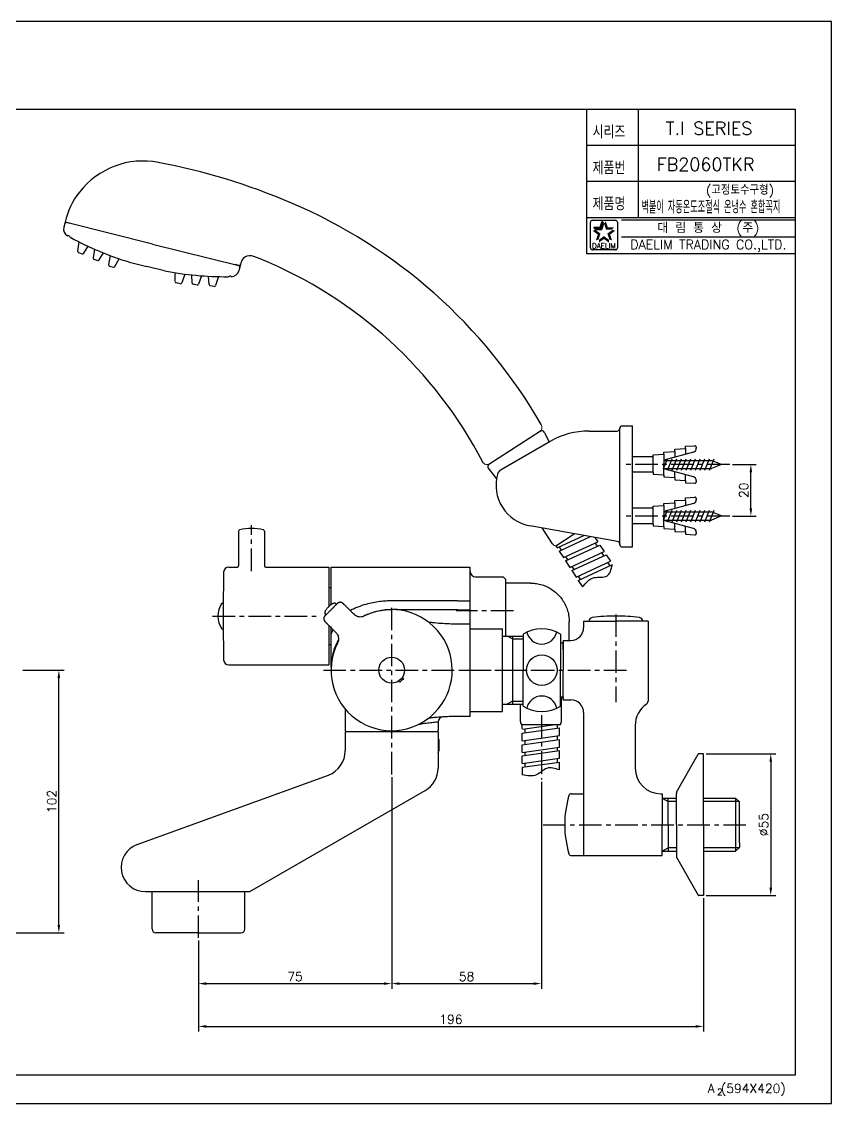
# Model space of a CAD drawing. Extents: x 1363 to 1957, y -474 to -54.
# Drawn here: x 1642.8 to 1957, y -473.9 to -53.9 of the extents above; entities that cross this region are included whole.
import ezdxf
from ezdxf.enums import TextEntityAlignment as Align

# ---------------------------------------------------------------- set-up
doc = ezdxf.new("R2010")
doc.units = 0
doc.header["$LTSCALE"] = 7
doc.header["$MEASUREMENT"] = 0
doc.linetypes.add('CENTER', pattern=[2, 1.25, -0.25, 0.25, -0.25])
doc.layers.get('0').update_dxf_attribs({"color": 2, "linetype": 'CONTINUOUS'})
for name, color, linetype in [('CL', 1, 'CENTER'), ('D', 2, 'CONTINUOUS'), ('DWG', 7, 'CONTINUOUS')]:
    doc.layers.add(name, color=color, linetype=linetype)
doc.styles.add('GHS', font='romans', dxfattribs={"bigfont": 'ghs'})
doc.styles.add('ROMANS', font='romans')

msp = doc.modelspace()

# ---------------------------------------------------------------- linework, layer by layer
at = {"color": 4}
for p, q in [((1394.04, -87.92), (1943.04, -87.92)), ((1943.04, -87.92), (1943.04, -462.92)), ((1943.04, -462.92), (1394.04, -462.92))]:
    msp.add_line(p, q, dxfattribs=at)
at = {"color": 7}
for p, q in [((1862.04, -87.92), (1862.04, -143.92)), ((1882.04, -87.92), (1882.04, -129.92)), ((1862.04, -101.92), (1943.04, -101.92)), ((1862.04, -115.92), (1943.04, -115.92)), ((1862.04, -129.92), (1943.04, -129.92)), ((1862.04, -143.92), (1943.04, -143.92))]:
    msp.add_line(p, q, dxfattribs=at)
at = {"color": 2, "linetype": 'Continuous'}
for p, q in [((1863.52, -141.78), (1863.52, -131.78)), ((1864.27, -131.03), (1873.27, -131.03)), ((1874.02, -131.78), (1874.02, -141.78)), ((1875.54, -130.92), (1943.04, -130.92)), ((1875.54, -137.42), (1943.04, -137.42)), ((1873.27, -142.53), (1864.52, -142.53))]:
    msp.add_line(p, q, dxfattribs=at)
at = {"color": 2}
for p, q in [((1864.86, -133.74), (1867.28, -133.74)), ((1865.52, -134.65), (1864.86, -133.74)), ((1867.28, -133.74), (1868.03, -131.43)), ((1867.95, -134.65), (1868.7, -132.34)), ((1868.7, -132.34), (1868.03, -131.43)), ((1865.52, -134.65), (1867.95, -134.65))]:
    msp.add_line(p, q, dxfattribs=at)
at = {"color": 0, "linetype": 'Continuous'}
for p, q in [((1840.29, -271.91), (1830.69, -271.91)), ((1764.75, -279.97), (1764.77, -280)), ((1764.75, -279.97), (1764.96, -280.18)), ((1764.96, -280.19), (1764.77, -280)), ((1760.86, -284.28), (1760.64, -284.07)), ((1760.68, -284.1), (1760.64, -284.07)), ((1760.86, -284.28), (1760.68, -284.1)), ((1855.29, -294.17), (1855.29, -286.91)), ((1829.39, -292.47), (1837.39, -292.47)), ((1789.62, -310.36), (1789.15, -309.88)), ((1791.04, -308.94), (1790.56, -308.47)), ((1829.39, -318.91), (1837.39, -318.91))]:
    msp.add_line(p, q, dxfattribs=at)
msp.add_lwpolyline([(1957.04, -473.92), (1957.04, -53.92), (1363.04, -53.92), (1363.04, -473.92)], close=True)
msp.add_circle((1786.39, -305.71), 5, dxfattribs=at)
at = {"color": 2, "linetype": 'Continuous'}
for centre, radius, start, end in [((1864.27, -131.78), 0.75, 90, 180), ((1873.27, -131.78), 0.75, 0, 90), ((1864.4, -141.66), 0.884, 188.1301, 278.1301), ((1873.27, -141.78), 0.75, 270, 0)]:
    msp.add_arc(centre, radius, start, end, dxfattribs=at)
at = {"color": 0, "linetype": 'Continuous'}
msp.add_arc((1786.39, -305.71), 23.51, 153.3974, 116.6028, dxfattribs=at)
for points in [[(1840.29, -271.91), (1842.08, -272.02), (1844.22, -272.44), (1846.28, -273.16), (1848.22, -274.18), (1849.99, -275.47), (1851.55, -277), (1852.87, -278.74), (1853.92, -280.66), (1854.69, -282.7), (1855.15, -284.84), (1855.29, -286.91)], [(1764.75, -279.97), (1764.71, -279.94), (1764.52, -279.81), (1764.29, -279.75), (1764.03, -279.75), (1763.76, -279.82), (1763.45, -279.95), (1763.09, -280.15), (1762.73, -280.41), (1762.37, -280.69), (1762.02, -281.01), (1761.68, -281.35), (1761.37, -281.7), (1761.08, -282.06), (1760.83, -282.42), (1760.62, -282.78), (1760.5, -283.09), (1760.43, -283.36), (1760.43, -283.61), (1760.49, -283.84), (1760.61, -284.04), (1760.64, -284.07)], [(1765.34, -279.8), (1764.56, -280.58), (1763.68, -281.45), (1762.91, -282.23)], [(1764.77, -280), (1764.92, -280.22)], [(1765.49, -279.67), (1765.34, -279.8)], [(1767.34, -279.7), (1767.31, -279.67), (1767.18, -279.59), (1767, -279.49), (1766.78, -279.42), (1766.54, -279.37), (1766.28, -279.37), (1766.01, -279.42), (1765.74, -279.52), (1765.49, -279.67)], [(1768.55, -280.84), (1768.44, -280.74), (1768.28, -280.58), (1768.13, -280.43), (1767.99, -280.3), (1767.87, -280.18), (1767.76, -280.08), (1767.67, -279.99), (1767.59, -279.91), (1767.52, -279.85), (1767.46, -279.79), (1767.39, -279.74), (1767.34, -279.7)], [(1771.9, -284.16), (1770.81, -283.08), (1769.63, -281.91), (1768.55, -280.84)], [(1760.48, -284.66), (1760.37, -284.79), (1760.22, -285.02), (1760.12, -285.27), (1760.06, -285.52), (1760.05, -285.76), (1760.07, -285.99), (1760.13, -286.21), (1760.21, -286.4), (1760.3, -286.56), (1760.38, -286.67), (1760.44, -286.74), (1760.5, -286.81), (1760.56, -286.88), (1760.64, -286.96), (1760.72, -287.05), (1760.83, -287.16), (1760.95, -287.29), (1761.08, -287.43), (1761.24, -287.58), (1761.41, -287.76), (1761.52, -287.87)], [(1762.91, -282.23), (1762.13, -283), (1761.26, -283.88), (1760.48, -284.66)], [(1760.9, -284.24), (1760.68, -284.1)], [(1775.86, -284.69), (1775.27, -284.93), (1774.54, -285.07), (1773.79, -285.06), (1773.07, -284.89), (1772.4, -284.56), (1771.9, -284.16)], [(1761.52, -287.87), (1762.59, -288.96), (1763.75, -290.13), (1764.83, -291.22)], [(1764.83, -291.22), (1765.24, -291.72), (1765.56, -292.39), (1765.74, -293.11), (1765.75, -293.86), (1765.6, -294.6), (1765.37, -295.19)], [(1791.04, -308.94), (1790.33, -309.66), (1789.62, -310.36)]]:
    msp.add_spline(points, degree=3, dxfattribs=at)
at = {"color": 2}
for points in [[(1864.86, -133.74), (1865.52, -134.65), (1867.28, -133.74), (1867.95, -134.65)], [(1867.28, -133.74), (1867.95, -134.65), (1868.03, -131.43), (1868.7, -132.34)], [(1869.51, -131.43), (1868.85, -132.34), (1870.26, -133.74), (1869.59, -134.65)], [(1870.26, -133.74), (1869.59, -134.65), (1872.68, -133.74), (1872.02, -134.65)], [(1866.36, -136.57), (1867.44, -136.22), (1864.4, -135.14), (1865.48, -134.79)], [(1865.61, -138.87), (1866.69, -138.52), (1866.36, -136.57), (1867.44, -136.22)], [(1868.77, -138.32), (1868.77, -137.18), (1866.81, -139.74), (1866.81, -138.61)], [(1870.73, -139.74), (1870.73, -138.61), (1868.77, -138.32), (1868.77, -137.18)], [(1873.14, -135.14), (1872.07, -134.79), (1871.18, -136.57), (1870.1, -136.22)], [(1871.18, -136.57), (1870.1, -136.22), (1871.93, -138.87), (1870.85, -138.52)]]:
    msp.add_solid(points, dxfattribs=at)
at = {"layer": 'CL'}
for p, q in [((1917.67, -225.87), (1876.57, -225.87)), ((1917.67, -245.87), (1876.57, -245.87)), ((1731.99, -267.23), (1731.99, -249.36)), ((1786.39, -346.21), (1786.39, -280.21)), ((1716.85, -284.71), (1757.37, -284.71)), ((1833.69, -282.71), (1811.39, -282.71)), ((1873.39, -284.07), (1873.39, -318.21)), ((1759.91, -305.71), (1846.39, -305.71)), ((1812.79, -305.71), (1877.67, -305.71)), ((1844.49, -323.16), (1844.49, -348.12)), ((1845.14, -365.71), (1924.7, -365.71)), ((1711.39, -409.71), (1711.39, -387.21))]:
    msp.add_line(p, q, dxfattribs=at)
at = {"layer": 'D', "ltscale": 0.7}
for p, q in [((1918.67, -225.87), (1927.8, -225.87)), ((1925.8, -242.87), (1925.8, -228.87)), ((1918.67, -245.87), (1927.8, -245.87))]:
    msp.add_line(p, q, dxfattribs=at)
at = {"layer": 'D', "color": 0}
for p, q in [((1833.24, -293.57), (1831.24, -292.47)), ((1833.24, -293.57), (1837.39, -293.57)), ((1833.24, -317.81), (1831.24, -318.91)), ((1833.24, -317.81), (1837.39, -317.81))]:
    msp.add_line(p, q, dxfattribs=at)
at = {"layer": 'D'}
for p, q in [((1643.27, -305.71), (1659.22, -305.71)), ((1657.22, -404.71), (1657.22, -308.71)), ((1908.39, -338.21), (1935.53, -338.21)), ((1933.53, -341.21), (1933.53, -390.21)), ((1786.39, -347.21), (1786.39, -429.42)), ((1786.39, -347.21), (1786.39, -429.42)), ((1844.49, -349.12), (1844.49, -429.42)), ((1891.39, -355.36), (1893.73, -356.71)), ((1896.89, -356.71), (1893.73, -356.71)), ((1921.24, -356.71), (1907.39, -356.71)), ((1891.39, -376.06), (1893.73, -374.71)), ((1896.89, -374.71), (1893.73, -374.71)), ((1921.24, -374.71), (1907.39, -374.71)), ((1907.39, -394.21), (1907.39, -446.04)), ((1908.39, -393.21), (1935.53, -393.21)), ((1530.65, -407.71), (1659.22, -407.71)), ((1711.39, -410.71), (1711.39, -429.42)), ((1711.39, -410.71), (1711.39, -446.04)), ((1714.39, -427.42), (1783.39, -427.42)), ((1789.39, -427.42), (1841.49, -427.42)), ((1714.39, -444.04), (1904.39, -444.04))]:
    msp.add_line(p, q, dxfattribs=at)
msp.add_spline([(1860.43, -273.41), (1865.04, -269.8), (1869.89, -269.21), (1872.07, -264.7)], degree=3, dxfattribs=at)
at = {"layer": 'D', "color": 0, "ltscale": 0.7}
msp.add_spline([(1851.56, -344.44), (1846.58, -343.85), (1842.6, -346.35), (1837.06, -346.32)], degree=3, dxfattribs=at)
at = {"layer": 'D', "ltscale": 0.7}
for points in [[(1925.3, -228.87), (1926.3, -228.87), (1925.8, -225.87)], [(1925.3, -242.87), (1926.3, -242.87), (1925.8, -245.87)]]:
    msp.add_solid(points, dxfattribs=at)
at = {"layer": 'D'}
for points in [[(1656.72, -308.71), (1657.72, -308.71), (1657.22, -305.71)], [(1933.03, -341.21), (1934.03, -341.21), (1933.53, -338.21)], [(1933.03, -390.21), (1934.03, -390.21), (1933.53, -393.21)], [(1656.72, -404.71), (1657.72, -404.71), (1657.22, -407.71)], [(1714.39, -426.92), (1714.39, -427.92), (1711.39, -427.42)], [(1783.39, -426.92), (1783.39, -427.92), (1786.39, -427.42)], [(1789.39, -426.92), (1789.39, -427.92), (1786.39, -427.42)], [(1841.49, -426.92), (1841.49, -427.92), (1844.49, -427.42)], [(1714.39, -443.54), (1714.39, -444.54), (1711.39, -444.04)], [(1904.39, -443.54), (1904.39, -444.54), (1907.39, -444.04)]]:
    msp.add_solid(points, dxfattribs=at)
at = {"layer": 'DWG'}
for p, q in [((1659.63, -131.79), (1659.15, -133.72)), ((1661.58, -132.27), (1659.63, -131.79)), ((1693.59, -140.26), (1660.13, -131.91)), ((1665.01, -139.4), (1664.45, -143.01)), ((1666.85, -143.86), (1668.53, -141.1)), ((1671.03, -142.23), (1670.5, -145.63)), ((1693.59, -140.26), (1727.06, -148.6)), ((1664.78, -143.56), (1666.26, -144.07)), ((1670.84, -146.19), (1672.33, -146.67)), ((1672.91, -146.45), (1674.57, -143.72)), ((1677.08, -144.7), (1676.53, -148.25)), ((1678.95, -149.04), (1680.68, -146.01)), ((1735.29, -146.04), (1732.88, -145.06)), ((1676.87, -148.81), (1678.37, -149.27)), ((1684.63, -147.29), (1691.42, -148.99)), ((1698.21, -150.68), (1691.42, -148.99)), ((1727.56, -148.72), (1725.61, -148.24)), ((1727.19, -150.18), (1727.07, -150.67)), ((1727.55, -148.72), (1727.19, -150.18)), ((1727.83, -147.63), (1727.56, -148.72)), ((1727.56, -148.72), (1727.76, -147.91)), ((1702.4, -154.88), (1702.3, -151.39)), ((1704.34, -155.66), (1702.8, -155.36)), ((1706.09, -151.94), (1704.91, -155.33)), ((1708.95, -155.44), (1708.77, -152.25)), ((1712.59, -152.59), (1711.46, -155.85)), ((1715.51, -155.99), (1715.33, -152.77)), ((1719.23, -152.92), (1718.03, -156.37)), ((1710.91, -156.18), (1709.36, -155.9)), ((1717.48, -156.7), (1715.93, -156.46)), ((1862.92, -212.87), (1873.88, -212.87)), ((1874.88, -256.87), (1874.88, -211.87)), ((1875.88, -210.87), (1879.88, -210.87)), ((1879.88, -257.87), (1879.88, -210.87)), ((1847.92, -216.89), (1828.84, -227.9)), ((1874.05, -255.72), (1840.08, -249.69)), ((1848.77, -256.67), (1844.79, -250.52)), ((1850.07, -257.39), (1857.27, -252.74)), ((1850.62, -258.23), (1861.02, -253.41)), ((1851.42, -259.48), (1863.54, -253.85)), ((1853.07, -262.02), (1866.35, -255.86)), ((1865.25, -254.16), (1866.35, -255.86)), ((1850.07, -257.39), (1850.62, -258.23)), ((1851.42, -259.48), (1853.07, -262.02)), ((1852.35, -259.08), (1851.53, -257.81)), ((1853.89, -263.29), (1867.17, -257.13)), ((1855.53, -265.84), (1868.81, -259.67)), ((1866.25, -257.55), (1865.43, -256.28)), ((1867.17, -257.13), (1868.81, -259.67)), ((1868.72, -261.37), (1867.9, -260.1)), ((1874.88, -256.7), (1874.88, -256.87)), ((1875.88, -257.87), (1879.88, -257.87)), ((1853.89, -263.29), (1855.53, -265.84)), ((1854.8, -262.87), (1853.98, -261.6)), ((1856.34, -267.08), (1869.62, -260.91)), ((1857.98, -269.62), (1871.26, -263.46)), ((1869.62, -260.91), (1871.26, -263.46)), ((1871.17, -265.16), (1870.35, -263.88)), ((1856.34, -267.08), (1857.98, -269.62)), ((1857.27, -266.68), (1856.45, -265.41)), ((1858.79, -270.87), (1872.07, -264.7)), ((1858.79, -270.87), (1860.43, -273.41)), ((1859.72, -270.47), (1858.9, -269.2))]:
    msp.add_line(p, q, dxfattribs=at)
at = {"layer": 'DWG', "color": 7}
for p, q in [((1844.11, -212.89), (1824.1, -225.84)), ((1843.97, -212.98), (1844.11, -212.89)), ((1845.53, -213.26), (1847.58, -217.08)), ((1823.85, -227.29), (1827.07, -231.46))]:
    msp.add_line(p, q, dxfattribs=at)
at = {"layer": 'DWG', "lineweight": 0}
for p, q in [((1843.83, -213.07), (1843.21, -213.47)), ((1824.49, -225.59), (1824.99, -225.26))]:
    msp.add_line(p, q, dxfattribs=at)
at = {"layer": 'DWG', "color": 2}
for p, q in [((1887.88, -222.07), (1892.07, -221.83)), ((1887.88, -222.87), (1887.88, -222.07)), ((1892.07, -221.02), (1896.25, -220.78)), ((1892.07, -221.83), (1892.07, -221.02)), ((1903.51, -221.04), (1892.07, -224.13)), ((1892.07, -221.83), (1892.07, -225.87)), ((1896.25, -219.91), (1900.44, -219.68)), ((1896.25, -220.78), (1896.25, -219.91)), ((1896.25, -220.78), (1896.25, -223)), ((1900.44, -218.78), (1904.09, -218.58)), ((1900.44, -219.68), (1900.44, -218.78)), ((1900.44, -219.68), (1900.44, -221.87)), ((1904.62, -219.08), (1904.62, -219.59)), ((1887.88, -222.87), (1879.88, -222.87)), ((1887.88, -228.87), (1887.88, -222.87)), ((1891.9, -227.47), (1893.46, -223.62)), ((1892.07, -224.27), (1910.55, -224.27)), ((1892.07, -229.9), (1892.07, -225.87)), ((1893.45, -228.12), (1895.27, -223.62)), ((1895.26, -228.12), (1897.08, -223.62)), ((1897.07, -228.12), (1898.89, -223.62)), ((1898.88, -228.12), (1900.7, -223.62)), ((1900.69, -228.12), (1902.51, -223.62)), ((1902.5, -228.12), (1904.32, -223.62)), ((1904.31, -228.12), (1906.13, -223.62)), ((1906.12, -228.12), (1907.94, -223.62)), ((1907.93, -228.12), (1909.75, -223.62)), ((1909.74, -228.12), (1911.56, -223.62)), ((1914.42, -225.85), (1910.55, -224.27)), ((1914.42, -225.85), (1910.56, -227.47)), ((1887.88, -228.87), (1879.88, -228.87)), ((1887.88, -228.87), (1887.88, -229.67)), ((1887.88, -229.67), (1892.07, -229.9)), ((1892.07, -227.47), (1910.55, -227.47)), ((1903.51, -230.7), (1892.07, -227.6)), ((1892.07, -229.9), (1892.07, -230.72)), ((1892.07, -230.72), (1896.25, -230.95)), ((1896.25, -230.95), (1896.25, -228.73)), ((1896.25, -230.95), (1896.25, -231.82)), ((1900.44, -232.06), (1900.44, -229.86)), ((1896.25, -231.82), (1900.44, -232.06)), ((1900.44, -232.06), (1900.44, -232.95)), ((1900.44, -232.95), (1904.09, -233.16)), ((1904.62, -232.14), (1904.62, -232.66)), ((1900.44, -238.78), (1904.09, -238.58)), ((1900.44, -239.68), (1900.44, -238.78)), ((1904.62, -239.08), (1904.62, -239.59)), ((1887.88, -242.87), (1879.88, -242.87)), ((1887.88, -242.07), (1892.07, -241.83)), ((1887.88, -242.87), (1887.88, -242.07)), ((1887.88, -248.87), (1887.88, -242.87)), ((1892.07, -241.02), (1896.25, -240.78)), ((1892.07, -241.83), (1892.07, -241.02)), ((1903.51, -241.04), (1892.07, -244.13)), ((1892.07, -241.83), (1892.07, -245.87)), ((1896.25, -239.91), (1900.44, -239.68)), ((1896.25, -240.78), (1896.25, -239.91)), ((1896.25, -240.78), (1896.25, -243)), ((1900.44, -239.68), (1900.44, -241.87)), ((1891.9, -247.47), (1893.46, -243.62)), ((1892.07, -244.27), (1910.55, -244.27)), ((1892.07, -249.9), (1892.07, -245.87)), ((1892.07, -247.47), (1910.55, -247.47)), ((1903.51, -250.7), (1892.07, -247.6)), ((1893.45, -248.12), (1895.27, -243.62)), ((1895.26, -248.12), (1897.08, -243.62)), ((1897.07, -248.12), (1898.89, -243.62)), ((1898.88, -248.12), (1900.7, -243.62)), ((1900.69, -248.12), (1902.51, -243.62)), ((1902.5, -248.12), (1904.32, -243.62)), ((1904.31, -248.12), (1906.13, -243.62)), ((1906.12, -248.12), (1907.94, -243.62)), ((1907.93, -248.12), (1909.75, -243.62)), ((1909.74, -248.12), (1911.56, -243.62)), ((1914.42, -245.85), (1910.55, -244.27)), ((1914.42, -245.85), (1910.56, -247.47)), ((1887.88, -248.87), (1879.88, -248.87)), ((1887.88, -248.87), (1887.88, -249.67)), ((1887.88, -249.67), (1892.07, -249.9)), ((1892.07, -249.9), (1892.07, -250.72)), ((1892.07, -250.72), (1896.25, -250.95)), ((1896.25, -250.95), (1896.25, -248.73)), ((1896.25, -250.95), (1896.25, -251.82)), ((1896.25, -251.82), (1900.44, -252.06)), ((1900.44, -252.06), (1900.44, -249.86)), ((1900.44, -252.06), (1900.44, -252.95)), ((1900.44, -252.95), (1904.09, -253.16)), ((1904.62, -252.14), (1904.62, -252.66))]:
    msp.add_line(p, q, dxfattribs=at)
at = {"layer": 'DWG', "color": 0}
for p, q in [((1726.99, -251.74), (1726.99, -265.21)), ((1736.99, -251.74), (1736.99, -265.21)), ((1723.16, -265.71), (1726.49, -265.71)), ((1737.49, -265.71), (1761.99, -265.71)), ((1761.99, -265.71), (1761.99, -281.04)), ((1762.89, -265.71), (1816.89, -265.71)), ((1762.89, -280.29), (1762.89, -265.71)), ((1816.89, -323.71), (1816.89, -265.71)), ((1818.89, -269.46), (1829.69, -269.46)), ((1829.69, -269.46), (1830.69, -270.46)), ((1830.69, -292.47), (1830.69, -270.46)), ((1762.89, -273.71), (1761.99, -273.71)), ((1720.45, -279.71), (1721, -279.71)), ((1811.89, -278.82), (1816.89, -278.82)), ((1811.89, -282.26), (1816.89, -282.26)), ((1720.45, -289.71), (1721, -289.71)), ((1761.99, -288.35), (1761.99, -303.71)), ((1762.89, -304.46), (1762.89, -289.26)), ((1811.89, -287.71), (1816.89, -287.71)), ((1816.89, -289.71), (1829.39, -289.71)), ((1829.39, -321.71), (1829.39, -289.71)), ((1860.89, -286.71), (1860.89, -289.21)), ((1860.89, -286.71), (1873.39, -286.71)), ((1885.89, -286.71), (1873.39, -286.71)), ((1885.89, -286.71), (1883.89, -286.71)), ((1885.89, -286.71), (1885.89, -289.71)), ((1885.89, -286.71), (1885.89, -289.71)), ((1885.89, -286.71), (1885.89, -317.73)), ((1833.24, -292.47), (1833.24, -318.91)), ((1837.39, -291.69), (1837.39, -305.69)), ((1851.89, -291.69), (1851.89, -295.17)), ((1851.89, -293.47), (1851.89, -305.69)), ((1761.99, -295.71), (1762.89, -295.71)), ((1852.89, -295.21), (1851.89, -295.21)), ((1852.89, -294.17), (1855.89, -294.17)), ((1852.89, -294.21), (1852.89, -305.69)), ((1852.89, -295.31), (1852.89, -294.71)), ((1852.89, -297.71), (1852.89, -295.21)), ((1723.16, -303.71), (1761.99, -303.71)), ((1837.39, -319.69), (1837.39, -305.69)), ((1851.89, -319.69), (1851.89, -305.69)), ((1852.89, -317.21), (1852.89, -305.69)), ((1836.37, -325.7), (1836.37, -318.91)), ((1852.89, -316.21), (1851.89, -316.21)), ((1852.27, -325.7), (1852.27, -316.21)), ((1852.89, -316.11), (1852.89, -316.71)), ((1852.89, -316.11), (1852.89, -316.71)), ((1852.89, -317.21), (1855.89, -317.21)), ((1768.39, -320.83), (1768.39, -329.21)), ((1816.89, -321.71), (1829.39, -321.71)), ((1860.89, -322.21), (1860.89, -353.71)), ((1804.39, -325.89), (1804.39, -329.21)), ((1816.89, -323.71), (1811.6, -323.71)), ((1851.56, -327.01), (1837.06, -327.01)), ((1837.06, -328.54), (1837.06, -327.01)), ((1837.11, -328.68), (1848.94, -327.01)), ((1850.56, -327.01), (1850.56, -328.27)), ((1880.89, -327.21), (1880.89, -343.71)), ((1768.39, -329.21), (1768.89, -329.71)), ((1768.39, -329.71), (1768.39, -337.04)), ((1804.39, -329.71), (1768.39, -329.71)), ((1804.39, -329.21), (1803.89, -329.71)), ((1804.39, -329.71), (1804.39, -343.79)), ((1837.06, -330.16), (1851.56, -328.12)), ((1837.06, -333.19), (1837.06, -330.16)), ((1837.06, -333.19), (1851.56, -331.15)), ((1838.06, -328.54), (1838.06, -330.02)), ((1850.56, -331.29), (1850.56, -332.78)), ((1851.56, -331.15), (1851.56, -328.12)), ((1804.39, -332.17), (1804.74, -332.78)), ((1804.74, -332.78), (1804.74, -337.05)), ((1837.06, -334.67), (1851.56, -332.63)), ((1837.06, -337.7), (1837.06, -334.67)), ((1837.06, -337.7), (1851.56, -335.66)), ((1838.06, -333.05), (1838.06, -334.53)), ((1850.56, -335.78), (1850.56, -337.04)), ((1851.56, -335.66), (1851.56, -332.63)), ((1804.39, -337.65), (1804.74, -337.05)), ((1837.06, -338.93), (1851.56, -336.9)), ((1837.06, -341.96), (1837.06, -338.93)), ((1837.06, -341.96), (1851.56, -339.93)), ((1838.06, -337.56), (1838.06, -338.79)), ((1850.56, -340.07), (1850.56, -341.55)), ((1851.56, -339.93), (1851.56, -336.9)), ((1896.95, -353.14), (1905.3, -338.32)), ((1907.39, -338.21), (1905.53, -338.21)), ((1907.39, -365.71), (1907.39, -338.21)), ((1837.06, -343.44), (1851.56, -341.41)), ((1837.06, -343.44), (1837.06, -346.32)), ((1838.06, -341.82), (1838.06, -343.3)), ((1851.56, -344.44), (1851.56, -341.41)), ((1687.58, -373.46), (1761.81, -346.44)), ((1731.39, -391.71), (1799.39, -352.45)), ((1856.13, -353.71), (1860.89, -353.71)), ((1860.89, -353.71), (1860.89, -377.71)), ((1890.89, -353.71), (1891.39, -353.71)), ((1891.39, -353.71), (1891.39, -365.71)), ((1891.39, -355.36), (1896.89, -355.36)), ((1893.73, -365.71), (1893.73, -355.36)), ((1896.89, -355.06), (1896.89, -353.56)), ((1896.89, -365.71), (1896.89, -355.06)), ((1907.39, -355.36), (1919.89, -355.36)), ((1919.89, -355.36), (1921.39, -356.86)), ((1919.89, -355.36), (1919.89, -376.06)), ((1921.39, -372.71), (1921.39, -356.86)), ((1891.39, -377.71), (1891.39, -365.71)), ((1893.73, -365.71), (1893.73, -376.06)), ((1896.89, -365.71), (1896.89, -377.86)), ((1907.39, -365.71), (1907.39, -393.21)), ((1921.39, -372.71), (1921.39, -374.56)), ((1856.13, -377.71), (1860.89, -377.71)), ((1860.89, -377.71), (1891.39, -377.71)), ((1891.39, -376.06), (1896.89, -376.06)), ((1896.89, -376.06), (1896.89, -376.36)), ((1907.39, -376.06), (1919.89, -376.06)), ((1919.89, -376.06), (1921.39, -374.56)), ((1896.95, -378.29), (1905.3, -393.1)), ((1690.8, -391.71), (1731.39, -391.71)), ((1693.39, -406.21), (1693.39, -391.71)), ((1729.39, -406.21), (1729.39, -391.71)), ((1907.39, -393.21), (1905.53, -393.21)), ((1701.89, -407.71), (1694.89, -407.71)), ((1711.39, -407.71), (1701.89, -407.71)), ((1711.39, -407.71), (1720.89, -407.71)), ((1720.89, -407.71), (1727.89, -407.71))]:
    msp.add_line(p, q, dxfattribs=at)
at = {"layer": 'DWG'}
for points in [[(1728.8, -145.9), (1728.37, -146.42), (1728.05, -147), (1727.83, -147.63)], [(1730.21, -145), (1729.7, -145.23), (1729.22, -145.53), (1728.8, -145.9)], [(1732.88, -145.06), (1732.01, -144.82), (1731.1, -144.8), (1730.21, -145)]]:
    msp.add_lwpolyline(points, dxfattribs=at)
at = {"layer": 'DWG', "color": 0}
msp.add_circle((1844.66, -305.69), 5.93, dxfattribs=at)
at = {"layer": 'DWG'}
for centre, radius, start, end in [((1689.89, -139.33), 31.3, 79.0337, 142.0827), ((1649.24, -354.22), 250, 66.9173, 79.2876), ((1689.34, -138.76), 30.52, 142.2901, 166.7873), ((1667.09, -312.64), 204.75, 29.9658, 66.9494), ((1662.06, -134.46), 3, 166, 241.086), ((1660, -132.4), 0.5, 76, 166), ((1660.85, -137.74), 0.7, 27.1564, 110.4667), ((1662.1, -137.1), 0.7, 207.1564, 246.487), ((1722.18, -25.62), 127.34, 241.7038, 252.8481), ((1664.95, -143.09), 0.5, 171.1522, 251), ((1666.43, -143.6), 0.5, 251, 328.7674), ((1670.99, -145.71), 0.5, 171.1522, 252), ((1672.48, -146.19), 0.5, 252, 328.7674), ((1671.58, -302.57), 169, 27.3353, 67.8503), ((1677.02, -148.33), 0.5, 171.2133, 253), ((1678.52, -148.79), 0.5, 253, 330.2984), ((1722.18, -25.62), 127.34, 259.1519, 270.2962), ((1724.16, -149.94), 3, 270.914, 346), ((1726.95, -149.09), 0.5, 346, 76), ((1702.9, -154.87), 0.5, 181.7016, 259), ((1704.44, -155.17), 0.5, 259, 340.7867), ((1722.89, -152.26), 0.7, 265.5305, 304.8436), ((1723.69, -153.41), 0.7, 41.5333, 124.8436), ((1709.45, -155.41), 0.5, 183.2326, 260), ((1710.99, -155.68), 0.5, 260, 340.8478), ((1716.01, -155.96), 0.5, 183.2326, 261), ((1717.56, -156.21), 0.5, 261, 340.8478), ((1862.92, -242.87), 30, 90.0016, 120), ((1873.88, -211.87), 1, 270, 0), ((1875.88, -211.87), 1, 90, 180), ((1842.88, -233.93), 16, 164.6775, 259.9291), ((1830.34, -230.5), 3, 120, 164.6775), ((1873.88, -256.7), 1, 0, 79.9291), ((1850.05, -255.89), 1.5, 211.1676, 270.7), ((1875.88, -256.87), 1, 180, 270)]:
    msp.add_arc(centre, radius, start, end, dxfattribs=at)
at = {"layer": 'DWG', "lineweight": 0}
for centre, start, end in [((1842.75, -211.39), 302.9, 30.6437), ((1823.4, -223.91), 211.9297, 302.9)]:
    msp.add_arc(centre, 2, start, end, dxfattribs=at)
at = {"layer": 'DWG', "color": 7}
for centre, start, end in [((1844.65, -213.73), 28.1364, 122.9), ((1824.65, -226.68), 122.9, 217.6636)]:
    msp.add_arc(centre, 1, start, end, dxfattribs=at)
at = {"layer": 'DWG', "color": 2}
for centre, radius, start, end in [((1903.12, -219.59), 1.5, 285.1204, 0), ((1904.12, -219.08), 0.5, 0, 93.2249), ((1903.12, -232.14), 1.5, 0, 74.8796), ((1904.12, -232.66), 0.5, 266.7751, 0), ((1904.12, -239.08), 0.5, 0, 93.2249), ((1903.12, -239.59), 1.5, 285.1204, 0), ((1903.12, -252.14), 1.5, 0, 74.8796), ((1904.12, -252.66), 0.5, 266.7751, 0)]:
    msp.add_arc(centre, radius, start, end, dxfattribs=at)
at = {"layer": 'DWG', "color": 0}
for centre, radius, start, end in [((1727.49, -251.74), 0.5, 103.3424, 180), ((1731.99, -270.71), 20, 76.6576, 103.3424), ((1736.49, -251.74), 0.5, 0, 76.6576), ((2520.98, -284.76), 800, 178.77569, 179.99638), ((1723.16, -267.71), 2, 90, 178.7757), ((1726.49, -265.21), 0.5, 270, 0), ((1737.49, -265.21), 0.5, 180, 270), ((1818.89, -267.46), 2, 180, 270), ((1728.04, -284.71), 9.08, 146.6015, 213.3985), ((2520.98, -284.66), 800, 180.00362, 181.22431), ((1864.39, -286.81), 1.5, 97.5497, 176.4142), ((1873.39, -354.71), 70, 90, 97.5497), ((1873.39, -354.71), 70, 82.4503, 90), ((1882.39, -286.81), 1.5, 3.5858, 82.4503), ((1844.64, -303.67), 14, 58.8114, 121.1886), ((1855.89, -289.21), 5, 270, 0), ((1844.66, -289.67), 5.93, 192.0585, 347.7419), ((1723.16, -301.71), 2, 181.2243, 270), ((1844.66, -321.7), 5.93, 12.2581, 167.9415), ((1855.89, -322.21), 5, 0, 90), ((1890.89, -327.21), 10, 124.4173, 180), ((1884.39, -317.73), 1.5, 304.4173, 0), ((1844.64, -307.71), 14, 238.8114, 301.1886), ((1806.39, -325.89), 2, 93.7425, 180), ((1837.86, -325.74), 1.5, 178.2676, 237.8), ((1850.76, -325.74), 1.5, 302.2, 1.7324), ((1758.39, -337.04), 10, 290, 0), ((1905.53, -338.51), 0.3, 90, 141.009), ((1794.39, -343.79), 10, 300, 0), ((1890.89, -343.71), 10, 180, 270), ((1893.55, -365.71), 40, 163.6173, 196.3827), ((1856.13, -354.71), 1, 90, 163.6173), ((1898.39, -353.56), 1.5, 163.4823, 180), ((1690.8, -382.3), 9.41, 110, 270), ((1856.13, -376.71), 1, 196.3827, 270), ((1898.39, -377.86), 1.5, 180, 196.5177), ((1905.53, -392.91), 0.3, 218.991, 270), ((1694.89, -406.21), 1.5, 180, 270), ((1727.89, -406.21), 1.5, 270, 0)]:
    msp.add_arc(centre, radius, start, end, dxfattribs=at)
for points, knots in [([(1811.89, -278.82), (1810.9, -278.82), (1809.04, -278.82), (1806.37, -278.83), (1803.97, -278.83), (1801.77, -278.83), (1799.72, -278.83), (1797.76, -278.82), (1795.85, -278.82), (1793.94, -278.81), (1792.03, -278.81), (1790.14, -278.8), (1788.24, -278.78), (1786.27, -278.78), (1784.13, -278.88), (1781.76, -279.1), (1779.15, -279.51), (1776.28, -280.17), (1773.28, -281.17), (1771.29, -282.08), (1770.35, -282.62)], [0, 0, 0, 0, 2.956885, 5.601845, 7.98811, 10.170212, 12.203006, 14.141121, 16.039443, 17.94079, 19.861308, 21.772193, 23.632085, 25.54885, 27.685086, 30.052358, 32.674003, 35.602331, 38.899219, 42.14436, 42.14436, 42.14436, 42.14436]), ([(1790.79, -282.25), (1790.09, -282.24), (1788.63, -282.23), (1786.39, -282.21), (1784.08, -282.36), (1781.85, -282.68), (1779.77, -283.15), (1777.84, -283.76), (1776.31, -284.38), (1775.43, -284.82), (1775.14, -284.97)], [0, 0, 0, 0, 2.093364, 4.378042, 6.730309, 9.016746, 11.128778, 13.136561, 15.087376, 16.068365, 16.068365, 16.068365, 16.068365]), ([(1800.61, -286.99), (1801.16, -287.06), (1802.77, -287.26), (1805.46, -287.5), (1808.67, -287.68), (1810.82, -287.7), (1811.89, -287.71)], [11.13979, 11.13979, 11.13979, 11.13979, 12.798115, 16.014041, 19.228775, 22.447486, 22.447486, 22.447486, 22.447486]), ([(1762.89, -291.77), (1763.06, -291.34), (1763.29, -290.74), (1763.56, -290.17), (1763.63, -290.01)], [0, 0, 0, 0, 1.397018, 1.912917, 1.912917, 1.912917, 1.912917]), ([(1765.74, -293.91), (1765.41, -294.48), (1764.64, -295.98), (1763.69, -298.51), (1763.15, -300.98), (1762.92, -302.97), (1762.9, -303.97), (1762.89, -304.46)], [7.387759, 7.387759, 7.387759, 7.387759, 9.378266, 12.437735, 15.460085, 16.956798, 18.443809, 18.443809, 18.443809, 18.443809]), ([(1811.89, -323.71), (1810.82, -323.72), (1808.67, -323.75), (1805.46, -323.93), (1802.77, -324.17), (1801.16, -324.36), (1800.61, -324.43)], [0, 0, 0, 0, 3.217118, 6.431879, 9.651671, 11.30675, 11.30675, 11.30675, 11.30675])]:
    msp.add_open_spline(points, degree=3, knots=knots, dxfattribs=at)
for points in [[(1811.89, -282.26), (1804.59, -282.28), (1797.56, -282.27), (1790.79, -282.25)], [(1804.39, -325.89), (1804.14, -325.91), (1803.47, -325.96), (1802.51, -326.05), (1801.42, -326.17), (1800.26, -326.32), (1799.1, -326.49), (1797.95, -326.68), (1796.84, -326.88), (1796.48, -326.95)], [(1811.6, -323.71), (1808.66, -323.77), (1806.26, -323.89)]]:
    msp.add_spline(points, degree=3, dxfattribs=at)
for points in [[(1762.91, -304.59), (1762.9, -304.55), (1762.9, -304.51), (1762.89, -304.47)], [(1796.48, -326.95), (1796.48, -326.95), (1796.48, -326.95), (1796.48, -326.95)]]:
    msp.add_open_spline(points, degree=3, dxfattribs=at)

# ---------------------------------------------------------------- texts
at = {"color": 7, "style": 'GHS'}
for s, p in [('T.I SERIES', (1909.55, -95.34)), ('FB2060TKR', (1908.24, -109.34))]:
    msp.add_text(s, height=5, dxfattribs=at).set_placement(p, align=Align.MIDDLE)
at = {"style": 'GHS'}
msp.add_text('(고정토수구형)', height=3.5, dxfattribs=at).set_placement((1908.38, -121.07))
at = {"style": 'GHS', "width": 0.45}
msp.add_text('벽붙이 자동온도조절식 온냉수 혼합꼭지', height=5, dxfattribs=at).set_placement((1883.34, -128.36))
at = {"color": 7, "linetype": 'Continuous'}
for s, height, style, p in [('대 림 통 상  (주)', 4, 'GHS', (1909.3, -134.22)), ('DAELIM TRADING CO.,LTD.', 3.6, 'ROMANS', (1909.3, -140.99))]:
    msp.add_text(s, height=height, dxfattribs=dict(at, style=style)).set_placement(p, align=Align.MIDDLE)
at = {"color": 2, "linetype": 'Continuous', "style": 'ROMANS'}
msp.add_text('DAELIM', height=2, dxfattribs=at).set_placement((1868.77, -141.98), align=Align.CENTER)
at = {"color": 7, "style": 'GHS'}
for s, height, p in [('A (594X420)', 3.5, (1909.06, -469.89)), ('2', 2.5, (1912.71, -470.72))]:
    msp.add_text(s, height=height, dxfattribs=at).set_placement(p)
at = {"layer": 'D', "style": 'GHS', "width": 0.8}
for s, p in [('시리즈', (1864.38, -99.19)), ('제품번', (1864.38, -113.19)), ('제품명', (1864.38, -127.19))]:
    msp.add_text(s, height=5, dxfattribs=at).set_placement(p)
at = {"layer": 'D', "ltscale": 0.7, "insert": (1923.05, -235.87), "char_height": 3.5, "attachment_point": 5, "rotation": 90, "style": 'GHS'}
msp.add_mtext('\\A1;20', dxfattribs=at)
at = {"layer": 'D', "char_height": 3.5, "attachment_point": 5, "rotation": 90, "style": 'GHS'}
for s, insert in [('\\A1;102', (1654.47, -356.71)), ('\\A1;%%c55', (1930.78, -365.71))]:
    msp.add_mtext(s, dxfattribs=dict(at, insert=insert))
at = {"layer": 'D', "char_height": 3.5, "attachment_point": 5, "style": 'GHS'}
for s, insert in [('\\A1;75', (1748.89, -424.67)), ('\\A1;58', (1815.44, -424.67)), ('\\A1;196', (1809.39, -441.29))]:
    msp.add_mtext(s, dxfattribs=dict(at, insert=insert))

doc.saveas('drawing.dxf')
